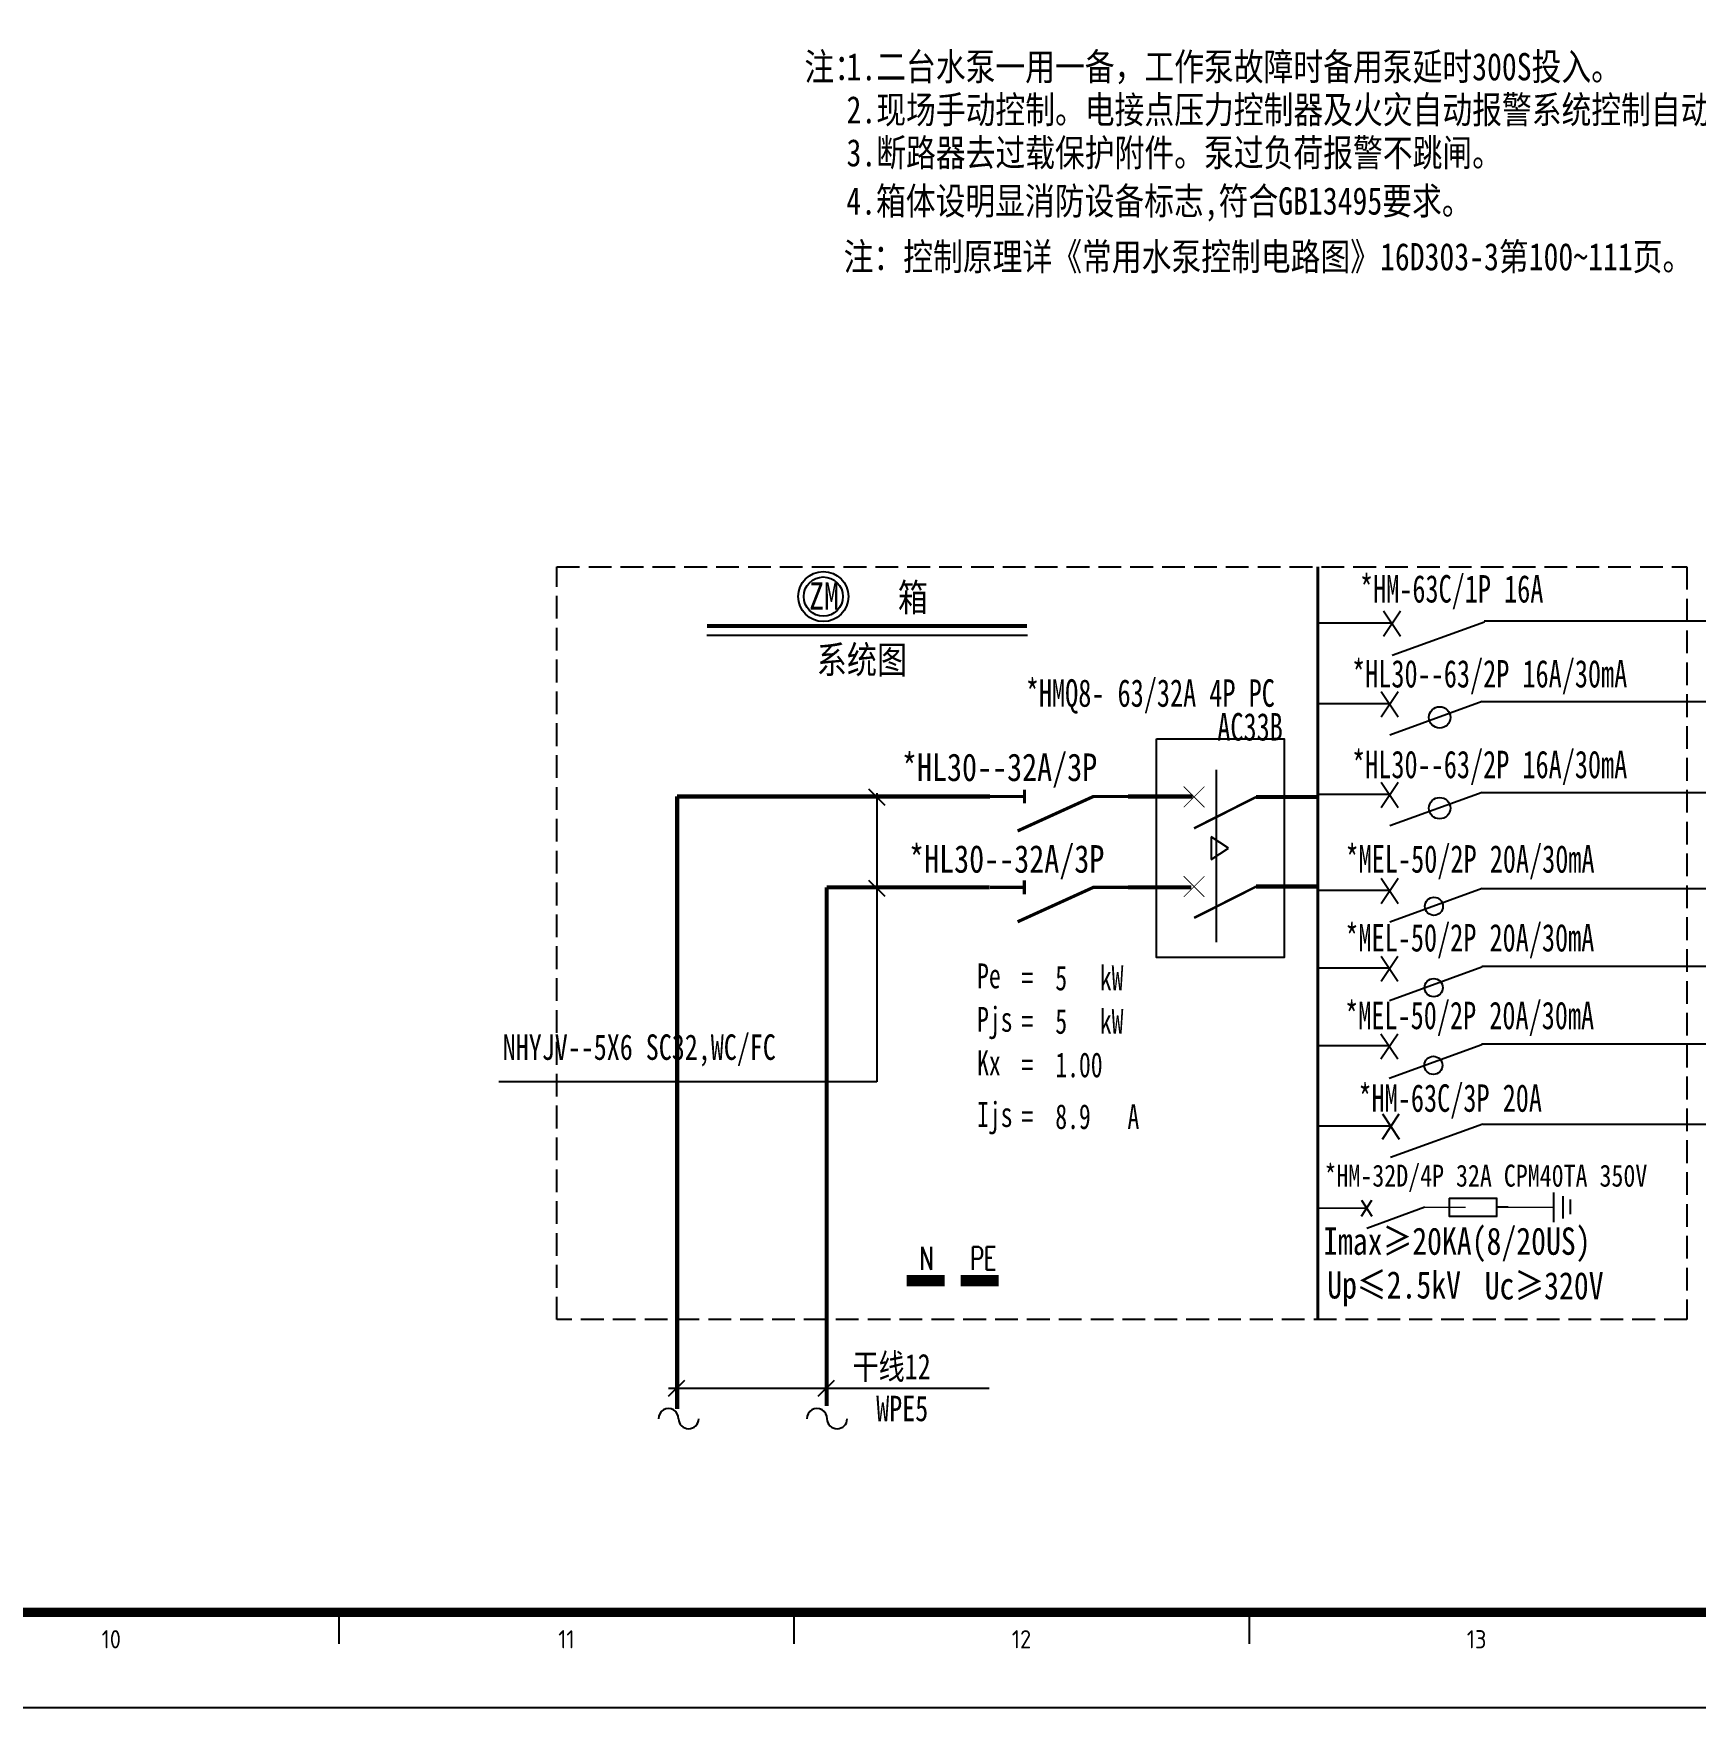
# Model space of a CAD drawing. Extents: x 815029915 to 815825525, y 579155098 to 579748855.
# Drawn here: x 815512822 to 815531082, y 579313337 to 579331727 of the extents above; entities that cross this region are included whole.
import ezdxf
from ezdxf.enums import TextEntityAlignment as Align

# ---------------------------------------------------------------- set-up
doc = ezdxf.new("R2010")
doc.units = 0
doc.header["$LTSCALE"] = 100
doc.header["$MEASUREMENT"] = 0
doc.linetypes.add('DASH', pattern=[0.35, 0.25, -0.1])
doc.linetypes.add('DASHED2', pattern=[9.525, 6.35, -3.175])
for name, color, linetype in [('ABDE_SYS', 3, 'Continuous'), ('E-CAPL-1', 7, 'Continuous'), ('E-CAPL-DIM', 7, 'Continuous'), ('E-TEXT-PLAN-DIM', 7, 'Continuous'), ('E-TEXT-SYST-1', 4, 'Continuous'), ('FZDIM', 3, 'Continuous'), ('QD', 3, 'Continuous'), ('T-EQUP-FIRE', 7, 'Continuous'), ('TK', 7, 'Continuous'), ('wxf', 7, 'Continuous'), ('wxfxf', 4, 'Continuous'), ('zm', 1, 'Continuous'), ('校对', 6, 'Continuous'), ('设备', 1, 'Continuous')]:
    doc.layers.add(name, color=color, linetype=linetype)
doc.styles.add('-宋体', font='', dxfattribs={"width": 0.8})
doc.styles.add('-黑体', font='', dxfattribs={"width": 0.8})
doc.styles.add('_TEL_DIM', font='txt.shx', dxfattribs={"width": 0.6, "height": 3.5, "bigfont": 'hztxt.shx'})
doc.styles.add('HZ', font='', dxfattribs={"width": 0.8})
doc.styles.add('ISOCP', font='isocp.shx', dxfattribs={"bigfont": 'gbcbig.shx'})
doc.styles.get("Standard").update_dxf_attribs({"font": 'gbenor.shx', "bigfont": 'gbcbig.shx'})
doc.styles.get('-宋体').set_extended_font_data('SimSun')
doc.styles.get('-黑体').set_extended_font_data('SimHei')
doc.styles.get('HZ').set_extended_font_data('SimHei')

# ---------------------------------------------------------------- blocks, each defined once
blk = doc.blocks.new('HC000789')
at = {"color": 3, "linetype": 'Continuous'}
for points, const_width in [([(0, -7.5), (-3.79, 0)], 0.3), ([(-1.25, 1.25), (1.25, -1.25)], 0.1), ([(1.25, 1.25), (-1.25, -1.25)], 0.1)]:
    blk.add_lwpolyline(points, dxfattribs=dict(at, const_width=const_width))
blk = doc.blocks.new('$element$00000519')
at = {"const_width": 0.0233}
for points in [[(0, 0), (0, -0.25)], [(0, -1), (0, -0.75), (-0.25, -0.2)], [(-0.05, -0.25), (0.05, -0.25)]]:
    blk.add_lwpolyline(points, dxfattribs=at)
at = {"flags": 9}
blk.add_attdef('S', (0, 0), '', height=0.00000667, dxfattribs=at)
blk = doc.blocks.new('l')
at = {"layer": 'TK'}
blk.add_lwpolyline([(815463677, 579451444), (815463677, 579409444), (815547777, 579409444), (815547777, 579451444)], close=True, dxfattribs=at)

msp = doc.modelspace()

# ---------------------------------------------------------------- linework, layer by layer
for p, q in [((815529523.7, 579318995.9, 10287.4), (815529523.7, 579318669.1, 10287.4)), ((815529623.3, 579318955, 10287.4), (815529623.3, 579318710, 10287.4)), ((815529703.8, 579318918.4, 10287.4), (815529703.8, 579318755.1, 10287.4))]:
    msp.add_line(p, q)
at = {"layer": 'E-CAPL-1', "color": 3, "linetype": 'Continuous', "elevation": 20574.9}
for points in [[(815522832, 579318025.7, 125.3, 125.3, 0), (815522414.2, 579318025.7, 41.8, 41.8, 0)], [(815523427.7, 579318025.7, 125.3, 125.3, 0), (815523010, 579318025.7, 41.8, 41.8, 0)]]:
    msp.add_lwpolyline(points, format="xyseb", dxfattribs=at)
at = {"layer": 'E-CAPL-DIM', "color": 3, "linetype": 'Continuous'}
for p, q in [((815521997.2, 579323428.5, 21563.4), (815522175.8, 579323249.8, 21563.4)), ((815521997.2, 579322427.4, 21563.4), (815522175.8, 579322248.8, 21563.4))]:
    msp.add_line(p, q, dxfattribs=at)
at = {"layer": 'E-TEXT-PLAN-DIM'}
for p, q in [((815519800.7, 579316755.8, 20574.9), (815519979.4, 579316934.5, 20574.9)), ((815521444.9, 579316755.8, 20574.9), (815521623.6, 579316934.5, 20574.9)), ((815519800.5, 579316845.2, 20574.9), (815523322.3, 579316845.2, 20574.9))]:
    msp.add_line(p, q, dxfattribs=at)
at = {"layer": 'E-TEXT-SYST-1', "linetype": 'Continuous'}
for p, q in [((815525820.9, 579321746.5, 23576.9), (815525820.9, 579323639, 23576.9)), ((815525952, 579322776.5, 23576.9), (815525761.2, 579322900.4, 23576.9)), ((815525761.2, 579322900.4, 23576.9), (815525761.2, 579322652.6, 23576.9)), ((815525761.2, 579322652.6, 23576.9), (815525952, 579322776.5, 23576.9))]:
    msp.add_line(p, q, dxfattribs=at)
at = {"layer": 'FZDIM', "color": 3}
for p, q in [((815522086.5, 579323381.1, 20574.9), (815522086.5, 579320211.8, 24565.5)), ((815522086.5, 579320211.8, 24565.5), (815517934.6, 579320211.8, 24565.5))]:
    msp.add_line(p, q, dxfattribs=at)
at = {"layer": 'T-EQUP-FIRE', "color": 7, "linetype": 'DASH', "ltscale": 10, "elevation": 20574.9}
msp.add_lwpolyline([(815518572.7, 579325868.2), (815530987.6, 579325868.2), (815530987.6, 579317599.1), (815518572.7, 579317599.1)], close=True, dxfattribs=at)
at = {"layer": 'T-EQUP-FIRE', "color": 7, "linetype": 'Continuous'}
for points, const_width, elevation in [([(815526934, 579325868.2), (815526934, 579317599.1)], 31.8, 20574.9), ([(815519893.7, 579323345.6), (815519893.7, 579316617.3)], 45.5, 29399.1), ([(815523330.8, 579323345.6), (815519893.7, 579323345.6)], 45.5, 20574.9), ([(815524847, 579323345.6), (815525461, 579323345.6)], 45.5, 20574.9), ([(815526934, 579323340.1), (815526255.4, 579323340.1)], 45.5, 20574.9), ([(815526934, 579323340.1), (815526255.4, 579323340.1)], 45.5, 20574.9), ([(815526337.3, 579323340.1), (815526255.4, 579323340.1)], 45.5, 20574.9), ([(815521537.3, 579322347.5), (815521537.3, 579316650.8)], 45.5, 29399.1), ([(815523328.7, 579322347.5), (815521537.3, 579322347.5)], 45.5, 20574.9), ([(815525541.9, 579322347.5), (815524846.8, 579322347.5)], 45.5, 20574.9), ([(815526934, 579322355.8), (815526255.4, 579322355.8)], 45.5, 20574.9), ([(815526934, 579322355.8), (815526255.4, 579322355.8)], 45.5, 20574.9), ([(815526337.3, 579322355.8), (815526255.4, 579322355.8)], 45.5, 20574.9)]:
    msp.add_lwpolyline(points, dxfattribs=dict(at, const_width=const_width, elevation=elevation))
at = {"layer": 'T-EQUP-FIRE', "color": 7, "linetype": 'Continuous', "elevation": 20574.9}
msp.add_lwpolyline([(815525159, 579323978.5), (815526563.4, 579323978.5), (815526563.4, 579321577.5), (815525159, 579321577.5)], close=True, dxfattribs=at)
msp.add_lwpolyline([(815525159, 579323978.5), (815526563.4, 579323978.5), (815526563.4, 579321577.5), (815525159, 579321577.5)], close=True, dxfattribs=at)
at = {"layer": 'T-EQUP-FIRE', "color": 7, "linetype": 'Continuous'}
for centre, start, end in [((815519799, 579316510.2, 20574.9), 359.51067, 180.48933), ((815521429.8, 579316510.2, 20574.9), 359.51067, 180.48933), ((815520020.4, 579316510.2, 20574.9), 180.48933, 359.51067), ((815521651.3, 579316510.2, 20574.9), 180.48933, 359.51067)]:
    msp.add_arc(centre, 111, start, end, dxfattribs=at)
at = {"layer": 'TK'}
for p, q in [((815516177.3, 579314428.5), (815516177.3, 579314037.2)), ((815521177.3, 579314428.5), (815521177.3, 579314037.2)), ((815526177.3, 579314428.5), (815526177.3, 579314037.2))]:
    msp.add_line(p, q, dxfattribs=at)
msp.add_lwpolyline([(815463677.3, 579355337.2), (815463677.3, 579313337.2), (815547777.3, 579313337.2), (815547777.3, 579355337.2)], close=True, dxfattribs=at)
at = {"layer": 'TK', "const_width": 100}
msp.add_lwpolyline([(815466177.3, 579314382.9), (815466177.3, 579354337.2), (815546777.3, 579354337.2), (815546777.3, 579314382.9)], close=True, dxfattribs=at)
at = {"layer": 'wxf'}
for p, q in [((815527744.8, 579325250.2, 11652.4), (815526950.8, 579325250.2, 11652.4)), ((815527719.5, 579324363.9, 11652.4), (815526925.5, 579324363.9, 11652.4)), ((815527719.5, 579323367.4, 11652.4), (815526925.5, 579323367.4, 11652.4)), ((815527719.5, 579322311.6, 11652.4), (815526925.5, 579322311.6, 11652.4)), ((815527717, 579321458, 11652.4), (815526922.9, 579321458, 11652.4)), ((815527714.4, 579320604.3, 11652.4), (815526920.4, 579320604.3, 11652.4)), ((815527730.7, 579319724, 11652.4), (815526936.7, 579319724, 11652.4))]:
    msp.add_line(p, q, dxfattribs=at)
at = {"layer": 'wxf', "color": 7}
for p, q in [((815528761.5, 579325273.6, 11652.4), (815539940.1, 579325273.6, 11652.4)), ((815528736.2, 579324387.3, 11652.4), (815539914.8, 579324387.3, 11652.4)), ((815528736.2, 579323390.8, 11652.4), (815539914.8, 579323390.8, 11652.4)), ((815528736.2, 579322335, 11652.4), (815539914.8, 579322335, 11652.4)), ((815528733.7, 579321481.3, 11652.4), (815539912.2, 579321481.3, 11652.4)), ((815528731.1, 579320627.7, 11652.4), (815539909.7, 579320627.7, 11652.4)), ((815528747.4, 579319747.3, 11652.4), (815539926, 579319747.3, 11652.4))]:
    msp.add_line(p, q, dxfattribs=at)
at = {"layer": 'zm'}
for p, q in [((815527655.8, 579325107.9, 11652.4), (815527840.5, 579325384.8, 11652.4)), ((815527655.8, 579325384.8, 11652.4), (815527840.5, 579325107.9, 11652.4)), ((815528764.1, 579325261.7, 11652.4), (815527748.2, 579324892.5, 11652.4)), ((815527630.5, 579324221.6, 11652.4), (815527815.2, 579324498.5, 11652.4)), ((815527630.5, 579324498.5, 11652.4), (815527815.2, 579324221.6, 11652.4)), ((815528738.7, 579324387.3, 11652.4), (815527722.8, 579324018.1, 11652.4)), ((815527630.5, 579323225.1, 11652.4), (815527815.2, 579323502, 11652.4)), ((815527630.5, 579323502, 11652.4), (815527815.2, 579323225.1, 11652.4)), ((815528738.7, 579323390.8, 11652.4), (815527722.8, 579323021.6, 11652.4)), ((815527630.5, 579322169.3, 11652.4), (815527815.2, 579322446.2, 11652.4)), ((815527630.5, 579322446.2, 11652.4), (815527815.2, 579322169.3, 11652.4)), ((815528738.7, 579322335, 11652.4), (815527722.8, 579321965.8, 11652.4)), ((815527627.9, 579321315.7, 11652.4), (815527812.6, 579321592.6, 11652.4)), ((815527627.9, 579321592.6, 11652.4), (815527812.6, 579321315.7, 11652.4)), ((815528736.2, 579321469.5, 11652.4), (815527720.3, 579321100.3, 11652.4)), ((815527625.4, 579320462.1, 11652.4), (815527810.1, 579320738.9, 11652.4)), ((815527625.4, 579320738.9, 11652.4), (815527810.1, 579320462.1, 11652.4)), ((815528733.7, 579320615.9, 11652.4), (815527717.7, 579320246.7, 11652.4)), ((815527641.7, 579319581.7, 11652.4), (815527826.4, 579319858.6, 11652.4)), ((815527641.7, 579319858.6, 11652.4), (815527826.4, 579319581.7, 11652.4)), ((815528747.4, 579319747.3, 11652.4), (815527731.5, 579319378.2, 11652.4)), ((815527412.2, 579318909.7, 10287.4), (815527528, 579318736.1, 10287.4)), ((815527412.2, 579318736.1, 10287.4), (815527528, 579318909.7, 10287.4)), ((815528107, 579318832.5, 10287.4), (815527470.1, 579318601, 10287.4))]:
    msp.add_line(p, q, dxfattribs=at)
at = {"layer": 'zm', "color": 1}
msp.add_line((815520221.8, 579325118.3, 14570.7), (815523744.2, 579325118.3, 14570.7), dxfattribs=at)
at = {"layer": 'zm', "color": 1, "const_width": 45.5}
for points, elevation in [([(815520221.8, 579325218.9), (815523738.6, 579325218.9)], 14570.7), ([(815525461, 579323345.6), (815525556.4, 579323345.6)], 20574.9)]:
    msp.add_lwpolyline(points, dxfattribs=dict(at, elevation=elevation))
at = {"layer": 'zm', "color": 1, "ltscale": 10}
for radius in [274.8, 215.6]:
    msp.add_circle((815521500.1, 579325541.1), radius, dxfattribs=at)
at = {"layer": 'zm'}
for centre, radius in [((815528271.8, 579324213.4, 10287.4), 117.5), ((815528271.8, 579323216.9, 10287.4), 117.5), ((815528208.2, 579322138.9, 11652.4), 99.7), ((815528205.7, 579321244.9, 11652.4), 99.7), ((815528203.1, 579320391.3, 11652.4), 99.7)]:
    msp.add_circle(centre, radius, dxfattribs=at)
at = {"layer": '校对', "color": 0, "const_width": 15.6, "elevation": 10287.4}
for points in [[(815528380.4, 579318934.4), (815528380.4, 579318730.6), (815528896.7, 579318730.6), (815528896.7, 579318934.4), (815528380.4, 579318934.4)], [(815529523.7, 579318995.9), (815529523.7, 579318669.1)], [(815529623.3, 579318955), (815529623.3, 579318710)], [(815529703.8, 579318918.4), (815529703.8, 579318755.1)], [(815527470.1, 579318822.9), (815526937.4, 579318822.7)], [(815527412.2, 579318736.1), (815527528, 579318909.7)], [(815527412.2, 579318909.7), (815527528, 579318736.1)], [(815527470.1, 579318601), (815528107, 579318832.5)], [(815528107, 579318832.5), (815528380.4, 579318832.5)], [(815528380.4, 579318832.5), (815528558.9, 579318832.5)], [(815528896.7, 579318832.5), (815529523.7, 579318832.5)]]:
    msp.add_lwpolyline(points, dxfattribs=at)
at = {"layer": '设备', "linetype": 'DASHED2'}
msp.add_line((815529024.3, 579318832.5, 10287.4), (815528896.7, 579318832.5, 10287.4), dxfattribs=at)
at = {"layer": '设备', "elevation": 10287.4}
msp.add_lwpolyline([(815528380.4, 579318934.4), (815528896.7, 579318934.4), (815528896.7, 579318730.6), (815528380.4, 579318730.6)], close=True, dxfattribs=at)
msp.add_lwpolyline([(815528380.4, 579318832.5, 0, 0, 0), (815528558.9, 579318832.5, 109, 0, 0), (815528801.2, 579318832.5, 0, 0, 0)], format="xyseb", dxfattribs=at)

# ---------------------------------------------------------------- block references
at = {"layer": 'T-EQUP-FIRE', "color": 7, "linetype": 'Continuous'}
for name, p, xscale, yscale, zscale, rotation in [('$element$00000519', (815523330.8, 579323345.6, 20574.9), 1516.200000000012, 1516.200000000012, 1516.200000000012, 90), ('HC000789', (815525573.2, 579323340.1, 23576.9), 90.97200000000889, 90.97200000000889, 90.97200000000889, 89.99999836081169), ('$element$00000519', (815523330.6, 579322347.5, 20574.9), 1516.200000000012, 1516.200000000012, 1516.200000000012, 90), ('HC000789', (815525573.2, 579322355.8, 20574.9), 90.97200000000889, 90.97200000000889, 90.97200000000889, 89.99999836081169)]:
    msp.add_blockref(name, p, dxfattribs=dict(at, xscale=xscale, yscale=yscale, zscale=zscale, rotation=rotation))
at = {"layer": 'zm', "color": 1}
msp.add_blockref('l', (0, -96107.3), dxfattribs=at)

# ---------------------------------------------------------------- texts
at = {"layer": 'ABDE_SYS', "linetype": 'Continuous', "style": '-宋体', "width": 0.75}
for s, p in [('  NHYJV--5X6 SC32,WC/FC', (815517692.4, 579320451.7, 11968.8)), ('干线12', (815521821.3, 579316942.6, -7142.9)), ('WPE5', (815522081.2, 579316482.6, -7142.9))]:
    msp.add_text(s, height=280, dxfattribs=at).set_placement(p)
at = {"layer": 'E-CAPL-1', "color": 7, "linetype": 'Continuous', "style": '_TEL_DIM', "width": 0.67}
for s, height, p in [('N', 250.7, (815522556.3, 579318146.1, 20574.9)), ('PE', 250.67, (815523114.6, 579318146.1, 20574.9))]:
    msp.add_text(s, height=height, dxfattribs=at).set_placement(p)
at = {"layer": 'QD', "color": 3, "style": '-宋体', "width": 0.8}
for s, height, p in [('注：', 300, (815521292.8, 579331212.1)), ('1.二台水泵一用一备，工作泵故障时备用泵延时300S投入。', 300, (815521754.9, 579331212.1)), ('2.现场手动控制。电接点压力控制器及火灾自动报警系统控制自动控制、消防控制室应急手动控制。', 300, (815521754.9, 579330739.6)), ('3.断路器去过载保护附件。泵过负荷报警不跳闸。', 300, (815521754.9, 579330267.1)), ('4.箱体设明显消防设备标志,符合GB13495要求。', 300, (815521752.3, 579329737.4)), ('注：控制原理详《常用水泵控制电路图》16D303-3第100~111页。', 300, (815521723.6, 579329125.3)), ('*HL30--32A/3P', 303.24, (815522363.7, 579323514.7, 26488)), ('*HL30--32A/3P', 303.24, (815522442.2, 579322507.7, 26488))]:
    msp.add_text(s, height=height, dxfattribs=at).set_placement(p)
at = {"layer": 'TK', "style": 'ISOCP'}
for s, p in [('10', (815513677.3, 579314087.2)), ('11', (815518677.3, 579314087.2)), ('12', (815523677.3, 579314087.2)), ('13', (815528677.3, 579314087.2))]:
    msp.add_text(s, height=200, dxfattribs=at).set_placement(p, align=Align.MIDDLE)
at = {"layer": 'wxf', "color": 7, "style": '-宋体', "width": 0.8}
msp.add_text('*HM-32D/4P 32A CPM40TA 350V', height=241.385, dxfattribs=at).set_placement((815527006, 579319059.3, 10880.3))
at = {"layer": 'wxfxf', "color": 4, "style": 'HZ', "width": 0.7}
for s, p in [('Pe', (815523189.4, 579321511.5, 20574.9)), ('Pjs', (815523189.4, 579321033.9, 20574.9)), ('Kx', (815523189.4, 579320556.3, 20574.9)), ('Ijs', (815523189.4, 579319987.9, 20574.9))]:
    msp.add_text(s, height=272.92, dxfattribs=at).set_placement(p, align=Align.TOP_LEFT)
for s, height, p in [('kW', 272.92, (815524537.7, 579321352.3, 20574.9)), ('=', 272.9, (815523676.2, 579321352.3, 20574.9)), ('5', 272.9, (815524048.7, 579321352.3, 20574.9)), ('5', 272.9, (815524048.7, 579320874.7, 20574.9)), ('kW', 272.92, (815524537.7, 579320874.7, 20574.9)), ('=', 272.9, (815523676.2, 579320874.7, 20574.9)), ('=', 272.9, (815523676.2, 579320397.1, 20574.9)), ('1.00', 272.92, (815524048.7, 579320397.1, 20574.9)), ('=', 272.9, (815523676.2, 579319828.7, 20574.9)), ('8.9', 272.92, (815524048.7, 579319828.7, 20574.9)), ('A', 272.9, (815524841.7, 579319828.7, 20574.9))]:
    msp.add_text(s, height=height, dxfattribs=at).set_placement(p, align=Align.MIDDLE_LEFT)
at = {"layer": 'zm', "style": '-宋体'}
for s, height, width, p in [('箱', 303.2, 0.8, (815522319.7, 579325379.9, 20574.9)), ('*HM-63C/1P 16A', 302.36, 0.7, (815527395.7, 579325475.3, 10287.4)), ('系统图', 303.24, 0.8, (815521428, 579324695.8, 20574.9)), ('*HL30--63/2P 16A/30mA', 302.36, 0.7, (815527309.2, 579324542.7, 13167.4)), ('*HL30--63/2P 16A/30mA', 302.36, 0.7, (815527309.2, 579323546.2, 13167.4)), ('*MEL-50/2P 20A/30mA', 302.36, 0.7, (815527237.9, 579322508.2, 10287.4)), ('*MEL-50/2P 20A/30mA', 302.36, 0.7, (815527235.3, 579321642.7, 10287.4)), ('*MEL-50/2P 20A/30mA', 302.36, 0.7, (815527232.8, 579320789.1, 10287.4)), ('*HM-63C/3P 20A', 302.36, 0.7, (815527379.8, 579319881.3, 10287.4))]:
    msp.add_text(s, height=height, dxfattribs=dict(at, width=width)).set_placement(p)
at = {"layer": 'zm', "color": 1, "style": '-黑体', "width": 0.8}
msp.add_text('ZM', height=300, dxfattribs=at).set_placement((815521344.4, 579325398.3, 10287.4))
at = {"layer": 'zm', "style": '-宋体', "width": 0.7}
for s, p in [('*HMQ8- 63/32A 4P PC ', (815525164.9, 579324330.6, 5221.4)), ('AC33B', (815526188.4, 579323959.6, 5221.4))]:
    msp.add_text(s, height=302.36, dxfattribs=at).set_placement(p, align=Align.CENTER)
at = {"layer": 'zm', "color": 1, "style": '-黑体', "width": 0.8}
for s, p in [('Imax≥20KA(8/20US)', (815526990.8, 579318460.4, 178420.8)), ('Up≤2.5kV ', (815527036.1, 579317980.3, 178420.8)), ('Uc≥320V', (815528766.3, 579317970.6, 178420.8))]:
    msp.add_text(s, height=300, dxfattribs=at).set_placement(p, align=Align.MIDDLE_LEFT)

doc.saveas('drawing.dxf')
